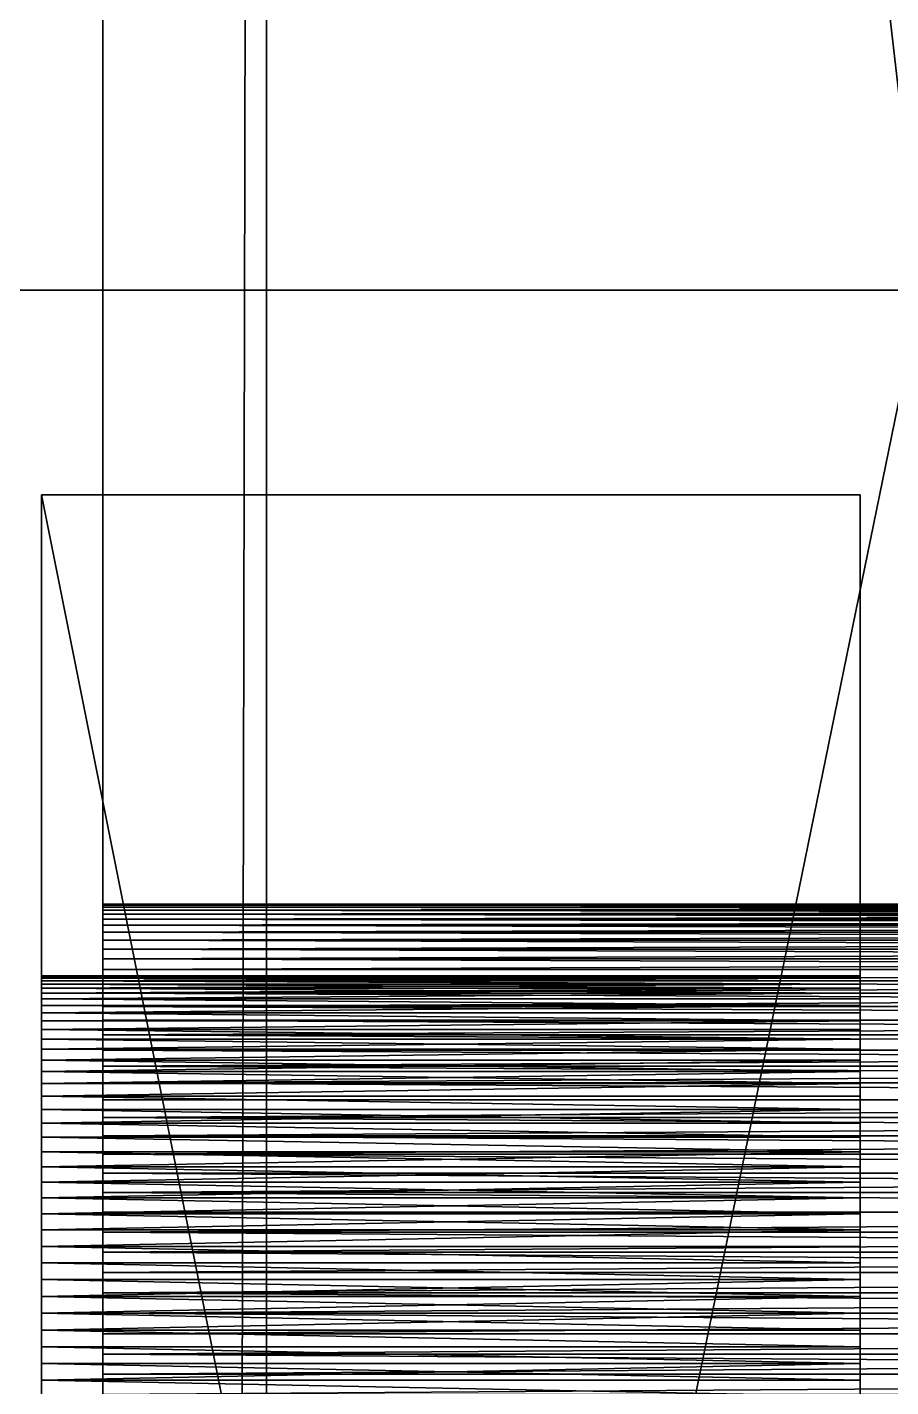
# Model space of a CAD drawing. Header units: millimetres. Extents: x 0 to 520, y -2 to 382.
# Drawn here: x 9.63 to 13.85, y 315.64 to 322.28 of the extents above; entities that cross this region are included whole.
import ezdxf

# ---------------------------------------------------------------- set-up
doc = ezdxf.new("R2010")
doc.units = ezdxf.units.MM

msp = doc.modelspace()

# ---------------------------------------------------------------- linework, layer by layer
at = {"layer": 'BRASS', "color": 52}
for points in [[(0, 380, 98), (10, 10, 98), (10, 370, 98)], [(0, 380, 98), (0, 0, 98), (10, 10, 98)], [(20.5, 20.5, 90), (0, 380, 90), (20.5, 359.5, 90)], [(0, 0, 90), (0, 380, 90), (20.5, 20.5, 90)], [(10, 10, 98), (10, 10, 102.2), (10, 370, 98)], [(10, 370, 98), (10, 10, 102.2), (10, 370, 102.2)], [(10, 370, 102.2), (10, 10, 102.2), (10.8, 369.2, 102.2)], [(10.8, 369.2, 102.2), (10, 10, 102.2), (10.8, 10.8, 102.2)], [(10.8, 10.8, 102.2), (10.8, 10.8, 103), (10.8, 369.2, 102.2)], [(10.8, 369.2, 102.2), (10.8, 10.8, 103), (10.8, 369.2, 103)], [(509.2, 369.2, 103), (10.8, 369.2, 103), (10.8, 10.8, 103)], [(509.2, 369.2, 103), (10.8, 10.8, 103), (509.2, 10.8, 103)], [(9.7, 320, 69), (9.7, 317.1223, 70.7905), (9.7, 317.1812, 70.8479)], [(9.7, 317.1812, 70.8479), (9.7, 317.2371, 70.9082), (9.7, 320, 69)], [(9.7, 320, 69), (9.7, 317.0606, 70.736), (9.7, 317.1223, 70.7905)], [(9.7, 317.2371, 70.9082), (9.7, 317.29, 70.9712), (9.7, 320, 69)], [(9.7, 320, 69), (9.7, 316.9963, 70.6847), (9.7, 317.0606, 70.736)], [(9.7, 317.29, 70.9712), (9.7, 317.3397, 71.0368), (9.7, 320, 69)], [(9.7, 320, 69), (9.7, 316.9295, 70.6367), (9.7, 316.9963, 70.6847)], [(9.7, 317.3397, 71.0368), (9.7, 317.386, 71.1048), (9.7, 320, 69)], [(9.7, 320, 69), (9.7, 316.8604, 70.5921), (9.7, 316.9295, 70.6367)], [(9.7, 317.386, 71.1048), (9.7, 317.4289, 71.175), (9.7, 320, 69)], [(9.7, 320, 69), (9.7, 316.7891, 70.5509), (9.7, 316.8604, 70.5921)], [(9.7, 317.4289, 71.175), (9.7, 317.4683, 71.2473), (9.7, 320, 69)], [(9.7, 320, 69), (9.7, 316.7159, 70.5134), (9.7, 316.7891, 70.5509)], [(9.7, 317.4683, 71.2473), (9.7, 317.504, 71.3214), (9.7, 320, 69)], [(9.7, 320, 69), (9.7, 316.6409, 70.4796), (9.7, 316.7159, 70.5134)], [(9.7, 317.504, 71.3214), (9.7, 317.5359, 71.3972), (9.7, 320, 69)], [(9.7, 320, 69), (9.7, 316.5643, 70.4495), (9.7, 316.6409, 70.4796)], [(9.7, 317.5359, 71.3972), (9.7, 317.5641, 71.4745), (9.7, 320, 69)], [(9.7, 320, 69), (9.7, 316.4863, 70.4233), (9.7, 316.5643, 70.4495)], [(9.7, 317.5641, 71.4745), (9.7, 317.5883, 71.5531), (9.7, 320, 69)], [(9.7, 320, 69), (9.7, 316.4071, 70.401), (9.7, 316.4863, 70.4233)], [(9.7, 317.5883, 71.5531), (9.7, 317.6086, 71.6328), (9.7, 320, 69)], [(9.7, 320, 69), (9.7, 316.3269, 70.3827), (9.7, 316.4071, 70.401)], [(9.7, 317.6086, 71.6328), (9.7, 317.6249, 71.7135), (9.7, 320, 69)], [(9.7, 320, 69), (9.7, 316.2459, 70.3684), (9.7, 316.3269, 70.3827)], [(9.7, 317.6249, 71.7135), (9.7, 317.6372, 71.7948), (9.7, 320, 69)], [(9.7, 320, 69), (9.7, 316.1643, 70.3582), (9.7, 316.2459, 70.3684)], [(9.7, 317.6372, 71.7948), (9.7, 317.6454, 71.8767), (9.7, 320, 69)], [(9.7, 320, 69), (9.7, 316.0822, 70.3521), (9.7, 316.1643, 70.3582)], [(9.7, 317.6454, 71.8767), (9.7, 317.6495, 71.9589), (9.7, 320, 69)], [(9.7, 320, 69), (9.7, 316, 70.35), (9.7, 316.0822, 70.3521)], [(9.7, 317.6495, 71.9589), (9.7, 317.6495, 72.0411), (9.7, 320, 69)], [(9.7, 320, 69), (9.7, 315.9178, 70.3521), (9.7, 316, 70.35)], [(9.7, 317.6495, 72.0411), (9.7, 317.6454, 72.1233), (9.7, 320, 69)], [(9.7, 320, 69), (9.7, 315.8357, 70.3582), (9.7, 315.9178, 70.3521)], [(9.7, 317.6454, 72.1233), (9.7, 317.6372, 72.2052), (9.7, 320, 69)], [(9.7, 320, 69), (9.7, 315.7541, 70.3684), (9.7, 315.8357, 70.3582)], [(9.7, 317.6372, 72.2052), (9.7, 317.6249, 72.2865), (9.7, 320, 69)], [(9.7, 320, 69), (9.7, 315.6731, 70.3827), (9.7, 315.7541, 70.3684)], [(9.7, 317.6249, 72.2865), (9.7, 317.6086, 72.3672), (9.7, 320, 69)], [(9.7, 317.6086, 72.3672), (9.7, 317.5883, 72.4469), (9.7, 320, 69)], [(9.7, 317.5883, 72.4469), (9.7, 317.5641, 72.5255), (9.7, 320, 69)], [(9.7, 317.5641, 72.5255), (9.7, 317.5359, 72.6028), (9.7, 320, 69)], [(9.7, 317.5359, 72.6028), (9.7, 317.504, 72.6786), (9.7, 320, 69)], [(9.7, 315.9178, 73.6479), (9.7, 320, 85), (9.7, 316, 73.65)], [(9.7, 315.8357, 73.6418), (9.7, 320, 85), (9.7, 315.9178, 73.6479)], [(9.7, 317.4683, 72.7527), (9.7, 320, 85), (9.7, 317.504, 72.6786)], [(9.7, 315.7541, 73.6316), (9.7, 320, 85), (9.7, 315.8357, 73.6418)], [(9.7, 317.4289, 72.825), (9.7, 320, 85), (9.7, 317.4683, 72.7527)], [(9.7, 315.6731, 73.6173), (9.7, 320, 85), (9.7, 315.7541, 73.6316)], [(9.7, 317.386, 72.8952), (9.7, 320, 85), (9.7, 317.4289, 72.825)], [(9.7, 315.5929, 73.599), (9.7, 320, 85), (9.7, 315.6731, 73.6173)], [(9.7, 317.3397, 72.9632), (9.7, 320, 85), (9.7, 317.386, 72.8952)], [(9.7, 315.5137, 73.5767), (9.7, 320, 85), (9.7, 315.5929, 73.599)], [(9.7, 317.29, 73.0288), (9.7, 320, 85), (9.7, 317.3397, 72.9632)], [(9.7, 315.4357, 73.5505), (9.7, 320, 85), (9.7, 315.5137, 73.5767)], [(9.7, 317.2371, 73.0918), (9.7, 320, 85), (9.7, 317.29, 73.0288)], [(9.7, 315.3591, 73.5204), (9.7, 320, 85), (9.7, 315.4357, 73.5505)], [(9.7, 317.1812, 73.1521), (9.7, 320, 85), (9.7, 317.2371, 73.0918)], [(9.7, 315.2841, 73.4866), (9.7, 320, 85), (9.7, 315.3591, 73.5204)], [(9.7, 317.1223, 73.2095), (9.7, 320, 85), (9.7, 317.1812, 73.1521)], [(9.7, 315.2109, 73.4491), (9.7, 320, 85), (9.7, 315.2841, 73.4866)], [(9.7, 317.0606, 73.264), (9.7, 320, 85), (9.7, 317.1223, 73.2095)], [(9.7, 315.1396, 73.4079), (9.7, 320, 85), (9.7, 315.2109, 73.4491)], [(9.7, 316.9963, 73.3153), (9.7, 320, 85), (9.7, 317.0606, 73.264)], [(9.7, 316.9295, 73.3633), (9.7, 320, 85), (9.7, 316.9963, 73.3153)], [(9.7, 316.8604, 73.4079), (9.7, 320, 85), (9.7, 316.9295, 73.3633)], [(9.7, 316.7891, 73.4491), (9.7, 320, 85), (9.7, 316.8604, 73.4079)], [(9.7, 316.7159, 73.4866), (9.7, 320, 85), (9.7, 316.7891, 73.4491)], [(9.7, 316.6409, 73.5204), (9.7, 320, 85), (9.7, 316.7159, 73.4866)], [(9.7, 316.5643, 73.5505), (9.7, 320, 85), (9.7, 316.6409, 73.5204)], [(9.7, 316.4863, 73.5767), (9.7, 320, 85), (9.7, 316.5643, 73.5505)], [(9.7, 316.4071, 73.599), (9.7, 320, 85), (9.7, 316.4863, 73.5767)], [(9.7, 316.3269, 73.6173), (9.7, 320, 85), (9.7, 316.4071, 73.599)], [(9.7, 316.2459, 73.6316), (9.7, 320, 85), (9.7, 316.3269, 73.6173)], [(9.7, 316.1643, 73.6418), (9.7, 320, 85), (9.7, 316.2459, 73.6316)], [(9.7, 316.0822, 73.6479), (9.7, 320, 85), (9.7, 316.1643, 73.6418)], [(9.7, 316, 73.65), (9.7, 320, 85), (9.7, 316.0822, 73.6479)], [(9.7, 317.504, 72.6786), (9.7, 320, 85), (9.7, 320, 69)], [(9.7, 320, 69), (9.7, 300, 69), (9.7, 315.6731, 70.3827)], [(9.7, 315.1396, 73.4079), (9.7, 300, 85), (9.7, 320, 85)], [(9.7, 320, 85), (9.7, 300, 85), (13.7, 300, 85)], [(13.7, 320, 85), (9.7, 320, 85), (13.7, 300, 85)], [(9.7, 300, 69), (9.7, 320, 69), (13.7, 300, 69)], [(9.7, 320, 69), (13.7, 320, 69), (13.7, 300, 69)], [(13.7, 320, 85), (13.7, 320, 69), (9.7, 320, 69)], [(13.7, 320, 85), (9.7, 320, 69), (9.7, 320, 85)], [(13.7, 317.1223, 70.7905), (13.7, 320, 69), (13.7, 317.1812, 70.8479)], [(13.7, 317.2371, 70.9082), (13.7, 317.1812, 70.8479), (13.7, 320, 69)], [(13.7, 317.0606, 70.736), (13.7, 320, 69), (13.7, 317.1223, 70.7905)], [(13.7, 317.29, 70.9712), (13.7, 317.2371, 70.9082), (13.7, 320, 69)], [(13.7, 316.9963, 70.6847), (13.7, 320, 69), (13.7, 317.0606, 70.736)], [(13.7, 317.3397, 71.0368), (13.7, 317.29, 70.9712), (13.7, 320, 69)], [(13.7, 316.9295, 70.6367), (13.7, 320, 69), (13.7, 316.9963, 70.6847)], [(13.7, 317.386, 71.1048), (13.7, 317.3397, 71.0368), (13.7, 320, 69)], [(13.7, 316.8604, 70.5921), (13.7, 320, 69), (13.7, 316.9295, 70.6367)], [(13.7, 317.4289, 71.175), (13.7, 317.386, 71.1048), (13.7, 320, 69)], [(13.7, 316.7891, 70.5509), (13.7, 320, 69), (13.7, 316.8604, 70.5921)], [(13.7, 317.4683, 71.2473), (13.7, 317.4289, 71.175), (13.7, 320, 69)], [(13.7, 316.7159, 70.5134), (13.7, 320, 69), (13.7, 316.7891, 70.5509)], [(13.7, 317.504, 71.3214), (13.7, 317.4683, 71.2473), (13.7, 320, 69)], [(13.7, 316.6409, 70.4796), (13.7, 320, 69), (13.7, 316.7159, 70.5134)], [(13.7, 317.5359, 71.3972), (13.7, 317.504, 71.3214), (13.7, 320, 69)], [(13.7, 316.5643, 70.4495), (13.7, 320, 69), (13.7, 316.6409, 70.4796)], [(13.7, 317.5641, 71.4745), (13.7, 317.5359, 71.3972), (13.7, 320, 69)], [(13.7, 316.4863, 70.4233), (13.7, 320, 69), (13.7, 316.5643, 70.4495)], [(13.7, 317.5883, 71.5531), (13.7, 317.5641, 71.4745), (13.7, 320, 69)], [(13.7, 316.4071, 70.401), (13.7, 320, 69), (13.7, 316.4863, 70.4233)], [(13.7, 317.6086, 71.6328), (13.7, 317.5883, 71.5531), (13.7, 320, 69)], [(13.7, 316.3269, 70.3827), (13.7, 320, 69), (13.7, 316.4071, 70.401)], [(13.7, 317.6249, 71.7135), (13.7, 317.6086, 71.6328), (13.7, 320, 69)], [(13.7, 316.2459, 70.3684), (13.7, 320, 69), (13.7, 316.3269, 70.3827)], [(13.7, 317.6372, 71.7948), (13.7, 317.6249, 71.7135), (13.7, 320, 69)], [(13.7, 316.1643, 70.3582), (13.7, 320, 69), (13.7, 316.2459, 70.3684)], [(13.7, 317.6454, 71.8767), (13.7, 317.6372, 71.7948), (13.7, 320, 69)], [(13.7, 316.0822, 70.3521), (13.7, 320, 69), (13.7, 316.1643, 70.3582)], [(13.7, 317.6495, 71.9589), (13.7, 317.6454, 71.8767), (13.7, 320, 69)], [(13.7, 316, 70.35), (13.7, 320, 69), (13.7, 316.0822, 70.3521)], [(13.7, 317.6495, 72.0411), (13.7, 317.6495, 71.9589), (13.7, 320, 69)], [(13.7, 315.9178, 70.3521), (13.7, 320, 69), (13.7, 316, 70.35)], [(13.7, 317.6454, 72.1233), (13.7, 317.6495, 72.0411), (13.7, 320, 69)], [(13.7, 315.8357, 70.3582), (13.7, 320, 69), (13.7, 315.9178, 70.3521)], [(13.7, 317.6372, 72.2052), (13.7, 317.6454, 72.1233), (13.7, 320, 69)], [(13.7, 315.7541, 70.3684), (13.7, 320, 69), (13.7, 315.8357, 70.3582)], [(13.7, 317.6249, 72.2865), (13.7, 317.6372, 72.2052), (13.7, 320, 69)], [(13.7, 315.6731, 70.3827), (13.7, 320, 69), (13.7, 315.7541, 70.3684)], [(13.7, 317.6086, 72.3672), (13.7, 317.6249, 72.2865), (13.7, 320, 69)], [(13.7, 317.5883, 72.4469), (13.7, 317.6086, 72.3672), (13.7, 320, 69)], [(13.7, 317.5641, 72.5255), (13.7, 317.5883, 72.4469), (13.7, 320, 69)], [(13.7, 317.5359, 72.6028), (13.7, 317.5641, 72.5255), (13.7, 320, 69)], [(13.7, 317.504, 72.6786), (13.7, 317.5359, 72.6028), (13.7, 320, 69)], [(13.7, 320, 85), (13.7, 315.9178, 73.6479), (13.7, 316, 73.65)], [(13.7, 320, 85), (13.7, 315.8357, 73.6418), (13.7, 315.9178, 73.6479)], [(13.7, 320, 85), (13.7, 317.4683, 72.7527), (13.7, 317.504, 72.6786)], [(13.7, 320, 85), (13.7, 315.7541, 73.6316), (13.7, 315.8357, 73.6418)], [(13.7, 320, 85), (13.7, 317.4289, 72.825), (13.7, 317.4683, 72.7527)], [(13.7, 320, 85), (13.7, 315.6731, 73.6173), (13.7, 315.7541, 73.6316)], [(13.7, 320, 85), (13.7, 317.386, 72.8952), (13.7, 317.4289, 72.825)], [(13.7, 320, 85), (13.7, 315.5929, 73.599), (13.7, 315.6731, 73.6173)], [(13.7, 320, 85), (13.7, 317.3397, 72.9632), (13.7, 317.386, 72.8952)], [(13.7, 320, 85), (13.7, 315.5137, 73.5767), (13.7, 315.5929, 73.599)], [(13.7, 320, 85), (13.7, 317.29, 73.0288), (13.7, 317.3397, 72.9632)], [(13.7, 320, 85), (13.7, 315.4357, 73.5505), (13.7, 315.5137, 73.5767)], [(13.7, 320, 85), (13.7, 317.2371, 73.0918), (13.7, 317.29, 73.0288)], [(13.7, 320, 85), (13.7, 315.3591, 73.5204), (13.7, 315.4357, 73.5505)], [(13.7, 320, 85), (13.7, 317.1812, 73.1521), (13.7, 317.2371, 73.0918)], [(13.7, 320, 85), (13.7, 315.2841, 73.4866), (13.7, 315.3591, 73.5204)], [(13.7, 320, 85), (13.7, 317.1223, 73.2095), (13.7, 317.1812, 73.1521)], [(13.7, 320, 85), (13.7, 315.2109, 73.4491), (13.7, 315.2841, 73.4866)], [(13.7, 320, 85), (13.7, 317.0606, 73.264), (13.7, 317.1223, 73.2095)], [(13.7, 320, 85), (13.7, 315.1396, 73.4079), (13.7, 315.2109, 73.4491)], [(13.7, 320, 85), (13.7, 316.9963, 73.3153), (13.7, 317.0606, 73.264)], [(13.7, 320, 85), (13.7, 316.9295, 73.3633), (13.7, 316.9963, 73.3153)], [(13.7, 320, 85), (13.7, 316.8604, 73.4079), (13.7, 316.9295, 73.3633)], [(13.7, 320, 85), (13.7, 316.7891, 73.4491), (13.7, 316.8604, 73.4079)], [(13.7, 320, 85), (13.7, 316.7159, 73.4866), (13.7, 316.7891, 73.4491)], [(13.7, 320, 85), (13.7, 316.6409, 73.5204), (13.7, 316.7159, 73.4866)], [(13.7, 320, 85), (13.7, 316.5643, 73.5505), (13.7, 316.6409, 73.5204)], [(13.7, 320, 85), (13.7, 316.4863, 73.5767), (13.7, 316.5643, 73.5505)], [(13.7, 320, 85), (13.7, 316.4071, 73.599), (13.7, 316.4863, 73.5767)], [(13.7, 320, 85), (13.7, 316.3269, 73.6173), (13.7, 316.4071, 73.599)], [(13.7, 320, 85), (13.7, 316.2459, 73.6316), (13.7, 316.3269, 73.6173)], [(13.7, 320, 85), (13.7, 316.1643, 73.6418), (13.7, 316.2459, 73.6316)], [(13.7, 320, 85), (13.7, 316.0822, 73.6479), (13.7, 316.1643, 73.6418)], [(13.7, 320, 85), (13.7, 316, 73.65), (13.7, 316.0822, 73.6479)], [(13.7, 320, 85), (13.7, 317.504, 72.6786), (13.7, 320, 69)], [(13.7, 300, 69), (13.7, 320, 69), (13.7, 315.6731, 70.3827)], [(13.7, 300, 85), (13.7, 315.1396, 73.4079), (13.7, 320, 85)], [(9.7, 317.6454, 71.8767), (13.7, 317.6495, 71.9589), (9.7, 317.6495, 71.9589)], [(9.7, 317.6495, 71.9589), (13.7, 317.6495, 71.9589), (9.7, 317.6495, 72.0411)], [(13.7, 317.6454, 71.8767), (13.7, 317.6495, 71.9589), (9.7, 317.6454, 71.8767)], [(13.7, 317.6495, 71.9589), (13.7, 317.6495, 72.0411), (9.7, 317.6495, 72.0411)], [(9.7, 317.6495, 72.0411), (13.7, 317.6454, 72.1233), (9.7, 317.6454, 72.1233)], [(13.7, 317.6495, 72.0411), (13.7, 317.6454, 72.1233), (9.7, 317.6495, 72.0411)], [(9.7, 317.6372, 71.7948), (13.7, 317.6454, 71.8767), (9.7, 317.6454, 71.8767)], [(13.7, 317.6372, 71.7948), (13.7, 317.6454, 71.8767), (9.7, 317.6372, 71.7948)], [(9.7, 317.6454, 72.1233), (13.7, 317.6454, 72.1233), (9.7, 317.6372, 72.2052)], [(13.7, 317.6454, 72.1233), (13.7, 317.6372, 72.2052), (9.7, 317.6372, 72.2052)], [(9.7, 317.6249, 71.7135), (13.7, 317.6372, 71.7948), (9.7, 317.6372, 71.7948)], [(13.7, 317.6249, 71.7135), (13.7, 317.6372, 71.7948), (9.7, 317.6249, 71.7135)], [(9.7, 317.6372, 72.2052), (13.7, 317.6249, 72.2865), (9.7, 317.6249, 72.2865)], [(13.7, 317.6372, 72.2052), (13.7, 317.6249, 72.2865), (9.7, 317.6372, 72.2052)], [(9.7, 317.6086, 71.6328), (13.7, 317.6086, 71.6328), (9.7, 317.6249, 71.7135)], [(13.7, 317.6086, 71.6328), (13.7, 317.6249, 71.7135), (9.7, 317.6249, 71.7135)], [(9.7, 317.6249, 72.2865), (13.7, 317.6086, 72.3672), (9.7, 317.6086, 72.3672)], [(13.7, 317.6249, 72.2865), (13.7, 317.6086, 72.3672), (9.7, 317.6249, 72.2865)], [(13.7, 317.5883, 71.5531), (13.7, 317.6086, 71.6328), (9.7, 317.5883, 71.5531)], [(9.7, 317.5883, 71.5531), (13.7, 317.6086, 71.6328), (9.7, 317.6086, 71.6328)], [(9.7, 317.6086, 72.3672), (13.7, 317.5883, 72.4469), (9.7, 317.5883, 72.4469)], [(13.7, 317.6086, 72.3672), (13.7, 317.5883, 72.4469), (9.7, 317.6086, 72.3672)], [(13.7, 317.5641, 71.4745), (13.7, 317.5883, 71.5531), (9.7, 317.5641, 71.4745)], [(9.7, 317.5641, 71.4745), (13.7, 317.5883, 71.5531), (9.7, 317.5883, 71.5531)], [(9.7, 317.5883, 72.4469), (13.7, 317.5641, 72.5255), (9.7, 317.5641, 72.5255)], [(13.7, 317.5883, 72.4469), (13.7, 317.5641, 72.5255), (9.7, 317.5883, 72.4469)], [(13.7, 317.5359, 71.3972), (13.7, 317.5641, 71.4745), (9.7, 317.5359, 71.3972)], [(9.7, 317.5359, 71.3972), (13.7, 317.5641, 71.4745), (9.7, 317.5641, 71.4745)], [(9.7, 317.5641, 72.5255), (13.7, 317.5641, 72.5255), (9.7, 317.5359, 72.6028)], [(13.7, 317.5641, 72.5255), (13.7, 317.5359, 72.6028), (9.7, 317.5359, 72.6028)], [(9.7, 317.504, 71.3214), (13.7, 317.504, 71.3214), (9.7, 317.5359, 71.3972)], [(13.7, 317.504, 71.3214), (13.7, 317.5359, 71.3972), (9.7, 317.5359, 71.3972)], [(9.7, 317.5359, 72.6028), (13.7, 317.504, 72.6786), (9.7, 317.504, 72.6786)], [(13.7, 317.5359, 72.6028), (13.7, 317.504, 72.6786), (9.7, 317.5359, 72.6028)], [(9.7, 317.4683, 71.2473), (13.7, 317.504, 71.3214), (9.7, 317.504, 71.3214)], [(13.7, 317.4683, 71.2473), (13.7, 317.504, 71.3214), (9.7, 317.4683, 71.2473)], [(9.7, 317.504, 72.6786), (13.7, 317.504, 72.6786), (9.7, 317.4683, 72.7527)], [(13.7, 317.504, 72.6786), (13.7, 317.4683, 72.7527), (9.7, 317.4683, 72.7527)], [(9.7, 317.4289, 71.175), (13.7, 317.4289, 71.175), (9.7, 317.4683, 71.2473)], [(13.7, 317.4289, 71.175), (13.7, 317.4683, 71.2473), (9.7, 317.4683, 71.2473)], [(9.7, 317.4683, 72.7527), (13.7, 317.4289, 72.825), (9.7, 317.4289, 72.825)], [(13.7, 317.4683, 72.7527), (13.7, 317.4289, 72.825), (9.7, 317.4683, 72.7527)], [(9.7, 317.386, 71.1048), (13.7, 317.4289, 71.175), (9.7, 317.4289, 71.175)], [(13.7, 317.386, 71.1048), (13.7, 317.4289, 71.175), (9.7, 317.386, 71.1048)], [(9.7, 317.4289, 72.825), (13.7, 317.4289, 72.825), (9.7, 317.386, 72.8952)], [(13.7, 317.4289, 72.825), (13.7, 317.386, 72.8952), (9.7, 317.386, 72.8952)], [(9.7, 317.3397, 71.0368), (13.7, 317.3397, 71.0368), (9.7, 317.386, 71.1048)], [(13.7, 317.3397, 71.0368), (13.7, 317.386, 71.1048), (9.7, 317.386, 71.1048)], [(9.7, 317.386, 72.8952), (13.7, 317.3397, 72.9632), (9.7, 317.3397, 72.9632)], [(13.7, 317.386, 72.8952), (13.7, 317.3397, 72.9632), (9.7, 317.386, 72.8952)], [(9.7, 317.29, 70.9712), (13.7, 317.3397, 71.0368), (9.7, 317.3397, 71.0368)], [(13.7, 317.29, 70.9712), (13.7, 317.3397, 71.0368), (9.7, 317.29, 70.9712)], [(9.7, 317.3397, 72.9632), (13.7, 317.29, 73.0288), (9.7, 317.29, 73.0288)], [(13.7, 317.3397, 72.9632), (13.7, 317.29, 73.0288), (9.7, 317.3397, 72.9632)], [(9.7, 317.2371, 70.9082), (13.7, 317.29, 70.9712), (9.7, 317.29, 70.9712)], [(13.7, 317.2371, 70.9082), (13.7, 317.29, 70.9712), (9.7, 317.2371, 70.9082)], [(9.7, 317.29, 73.0288), (13.7, 317.29, 73.0288), (9.7, 317.2371, 73.0918)], [(13.7, 317.29, 73.0288), (13.7, 317.2371, 73.0918), (9.7, 317.2371, 73.0918)], [(9.7, 317.1812, 70.8479), (13.7, 317.2371, 70.9082), (9.7, 317.2371, 70.9082)], [(13.7, 317.1812, 70.8479), (13.7, 317.2371, 70.9082), (9.7, 317.1812, 70.8479)], [(9.7, 317.2371, 73.0918), (13.7, 317.1812, 73.1521), (9.7, 317.1812, 73.1521)], [(13.7, 317.2371, 73.0918), (13.7, 317.1812, 73.1521), (9.7, 317.2371, 73.0918)], [(9.7, 317.1223, 70.7905), (13.7, 317.1812, 70.8479), (9.7, 317.1812, 70.8479)], [(13.7, 317.1223, 70.7905), (13.7, 317.1812, 70.8479), (9.7, 317.1223, 70.7905)], [(9.7, 317.1812, 73.1521), (13.7, 317.1223, 73.2095), (9.7, 317.1223, 73.2095)], [(13.7, 317.1812, 73.1521), (13.7, 317.1223, 73.2095), (9.7, 317.1812, 73.1521)], [(9.7, 317.0606, 70.736), (13.7, 317.1223, 70.7905), (9.7, 317.1223, 70.7905)], [(13.7, 317.0606, 70.736), (13.7, 317.1223, 70.7905), (9.7, 317.0606, 70.736)], [(9.7, 317.1223, 73.2095), (13.7, 317.1223, 73.2095), (9.7, 317.0606, 73.264)], [(13.7, 317.1223, 73.2095), (13.7, 317.0606, 73.264), (9.7, 317.0606, 73.264)], [(9.7, 316.9963, 70.6847), (13.7, 316.9963, 70.6847), (9.7, 317.0606, 70.736)], [(13.7, 316.9963, 70.6847), (13.7, 317.0606, 70.736), (9.7, 317.0606, 70.736)], [(13.7, 317.0606, 73.264), (13.7, 316.9963, 73.3153), (9.7, 317.0606, 73.264)], [(9.7, 317.0606, 73.264), (13.7, 316.9963, 73.3153), (9.7, 316.9963, 73.3153)], [(9.7, 316.9295, 70.6367), (13.7, 316.9963, 70.6847), (9.7, 316.9963, 70.6847)], [(13.7, 316.9295, 70.6367), (13.7, 316.9963, 70.6847), (9.7, 316.9295, 70.6367)], [(13.7, 316.9963, 73.3153), (13.7, 316.9295, 73.3633), (9.7, 316.9963, 73.3153)], [(9.7, 316.9963, 73.3153), (13.7, 316.9295, 73.3633), (9.7, 316.9295, 73.3633)], [(9.7, 316.8604, 70.5921), (13.7, 316.8604, 70.5921), (9.7, 316.9295, 70.6367)], [(13.7, 316.8604, 70.5921), (13.7, 316.9295, 70.6367), (9.7, 316.9295, 70.6367)], [(13.7, 316.9295, 73.3633), (13.7, 316.8604, 73.4079), (9.7, 316.9295, 73.3633)], [(9.7, 316.9295, 73.3633), (13.7, 316.8604, 73.4079), (9.7, 316.8604, 73.4079)], [(9.7, 316.7891, 70.5509), (13.7, 316.7891, 70.5509), (9.7, 316.8604, 70.5921)], [(13.7, 316.7891, 70.5509), (13.7, 316.8604, 70.5921), (9.7, 316.8604, 70.5921)], [(13.7, 316.8604, 73.4079), (13.7, 316.7891, 73.4491), (9.7, 316.8604, 73.4079)], [(9.7, 316.8604, 73.4079), (13.7, 316.7891, 73.4491), (9.7, 316.7891, 73.4491)], [(13.7, 316.7159, 70.5134), (13.7, 316.7891, 70.5509), (9.7, 316.7159, 70.5134)], [(9.7, 316.7159, 70.5134), (13.7, 316.7891, 70.5509), (9.7, 316.7891, 70.5509)], [(13.7, 316.7891, 73.4491), (13.7, 316.7159, 73.4866), (9.7, 316.7891, 73.4491)], [(9.7, 316.7891, 73.4491), (13.7, 316.7159, 73.4866), (9.7, 316.7159, 73.4866)], [(9.7, 316.6409, 70.4796), (13.7, 316.6409, 70.4796), (9.7, 316.7159, 70.5134)], [(13.7, 316.6409, 70.4796), (13.7, 316.7159, 70.5134), (9.7, 316.7159, 70.5134)], [(9.7, 316.7159, 73.4866), (13.7, 316.7159, 73.4866), (9.7, 316.6409, 73.5204)], [(13.7, 316.7159, 73.4866), (13.7, 316.6409, 73.5204), (9.7, 316.6409, 73.5204)], [(13.7, 316.5643, 70.4495), (13.7, 316.6409, 70.4796), (9.7, 316.5643, 70.4495)], [(9.7, 316.5643, 70.4495), (13.7, 316.6409, 70.4796), (9.7, 316.6409, 70.4796)], [(13.7, 316.6409, 73.5204), (13.7, 316.5643, 73.5505), (9.7, 316.6409, 73.5204)], [(9.7, 316.6409, 73.5204), (13.7, 316.5643, 73.5505), (9.7, 316.5643, 73.5505)], [(13.7, 316.4863, 70.4233), (13.7, 316.5643, 70.4495), (9.7, 316.4863, 70.4233)], [(9.7, 316.4863, 70.4233), (13.7, 316.5643, 70.4495), (9.7, 316.5643, 70.4495)], [(13.7, 316.5643, 73.5505), (13.7, 316.4863, 73.5767), (9.7, 316.5643, 73.5505)], [(9.7, 316.5643, 73.5505), (13.7, 316.4863, 73.5767), (9.7, 316.4863, 73.5767)], [(13.7, 316.4071, 70.401), (13.7, 316.4863, 70.4233), (9.7, 316.4071, 70.401)], [(9.7, 316.4071, 70.401), (13.7, 316.4863, 70.4233), (9.7, 316.4863, 70.4233)], [(13.7, 316.4863, 73.5767), (13.7, 316.4071, 73.599), (9.7, 316.4863, 73.5767)], [(9.7, 316.4863, 73.5767), (13.7, 316.4071, 73.599), (9.7, 316.4071, 73.599)], [(13.7, 316.3269, 70.3827), (13.7, 316.4071, 70.401), (9.7, 316.3269, 70.3827)], [(9.7, 316.3269, 70.3827), (13.7, 316.4071, 70.401), (9.7, 316.4071, 70.401)], [(9.7, 316.4071, 73.599), (13.7, 316.4071, 73.599), (9.7, 316.3269, 73.6173)], [(13.7, 316.4071, 73.599), (13.7, 316.3269, 73.6173), (9.7, 316.3269, 73.6173)], [(9.7, 316.2459, 70.3684), (13.7, 316.2459, 70.3684), (9.7, 316.3269, 70.3827)], [(13.7, 316.2459, 70.3684), (13.7, 316.3269, 70.3827), (9.7, 316.3269, 70.3827)], [(13.7, 316.3269, 73.6173), (13.7, 316.2459, 73.6316), (9.7, 316.3269, 73.6173)], [(9.7, 316.3269, 73.6173), (13.7, 316.2459, 73.6316), (9.7, 316.2459, 73.6316)], [(9.7, 316.1643, 70.3582), (13.7, 316.1643, 70.3582), (9.7, 316.2459, 70.3684)], [(13.7, 316.1643, 70.3582), (13.7, 316.2459, 70.3684), (9.7, 316.2459, 70.3684)], [(13.7, 316.2459, 73.6316), (13.7, 316.1643, 73.6418), (9.7, 316.2459, 73.6316)], [(9.7, 316.2459, 73.6316), (13.7, 316.1643, 73.6418), (9.7, 316.1643, 73.6418)], [(13.7, 316.0822, 70.3521), (13.7, 316.1643, 70.3582), (9.7, 316.0822, 70.3521)], [(9.7, 316.0822, 70.3521), (13.7, 316.1643, 70.3582), (9.7, 316.1643, 70.3582)], [(9.7, 316.1643, 73.6418), (13.7, 316.0822, 73.6479), (9.7, 316.0822, 73.6479)], [(13.7, 316.1643, 73.6418), (13.7, 316.0822, 73.6479), (9.7, 316.1643, 73.6418)], [(13.7, 316, 70.35), (13.7, 316.0822, 70.3521), (9.7, 316, 70.35)], [(9.7, 316, 70.35), (13.7, 316.0822, 70.3521), (9.7, 316.0822, 70.3521)], [(9.7, 316.0822, 73.6479), (13.7, 316, 73.65), (9.7, 316, 73.65)], [(13.7, 316.0822, 73.6479), (13.7, 316, 73.65), (9.7, 316.0822, 73.6479)], [(13.7, 316, 73.65), (13.7, 315.9178, 73.6479), (9.7, 316, 73.65)], [(9.7, 316, 73.65), (13.7, 315.9178, 73.6479), (9.7, 315.9178, 73.6479)], [(13.7, 315.9178, 70.3521), (13.7, 316, 70.35), (9.7, 315.9178, 70.3521)], [(9.7, 315.9178, 70.3521), (13.7, 316, 70.35), (9.7, 316, 70.35)], [(9.7, 315.9178, 73.6479), (13.7, 315.8357, 73.6418), (9.7, 315.8357, 73.6418)], [(13.7, 315.9178, 73.6479), (13.7, 315.8357, 73.6418), (9.7, 315.9178, 73.6479)], [(9.7, 315.8357, 70.3582), (13.7, 315.8357, 70.3582), (9.7, 315.9178, 70.3521)], [(13.7, 315.8357, 70.3582), (13.7, 315.9178, 70.3521), (9.7, 315.9178, 70.3521)], [(9.7, 315.8357, 73.6418), (13.7, 315.7541, 73.6316), (9.7, 315.7541, 73.6316)], [(13.7, 315.8357, 73.6418), (13.7, 315.7541, 73.6316), (9.7, 315.8357, 73.6418)], [(9.7, 315.7541, 70.3684), (13.7, 315.7541, 70.3684), (9.7, 315.8357, 70.3582)], [(13.7, 315.7541, 70.3684), (13.7, 315.8357, 70.3582), (9.7, 315.8357, 70.3582)], [(9.7, 315.7541, 73.6316), (13.7, 315.6731, 73.6173), (9.7, 315.6731, 73.6173)], [(13.7, 315.7541, 73.6316), (13.7, 315.6731, 73.6173), (9.7, 315.7541, 73.6316)], [(9.7, 315.6731, 70.3827), (13.7, 315.7541, 70.3684), (9.7, 315.7541, 70.3684)], [(13.7, 315.6731, 70.3827), (13.7, 315.7541, 70.3684), (9.7, 315.6731, 70.3827)], [(9.7, 315.6731, 70.3827), (9.7, 304.3269, 70.3827), (9.7, 315.5929, 70.401)], [(9.7, 315.6731, 70.3827), (9.7, 300, 69), (9.7, 304.3269, 70.3827)], [(9.7, 315.6731, 73.6173), (13.7, 315.5929, 73.599), (9.7, 315.5929, 73.599)], [(13.7, 315.6731, 73.6173), (13.7, 315.5929, 73.599), (9.7, 315.6731, 73.6173)], [(9.7, 315.5929, 70.401), (13.7, 315.5929, 70.401), (9.7, 315.6731, 70.3827)], [(13.7, 315.5929, 70.401), (13.7, 315.6731, 70.3827), (9.7, 315.6731, 70.3827)], [(13.7, 304.3269, 70.3827), (13.7, 315.6731, 70.3827), (13.7, 315.5929, 70.401)], [(13.7, 300, 69), (13.7, 315.6731, 70.3827), (13.7, 304.3269, 70.3827)]]:
    msp.add_3dface(points, dxfattribs=at)
at = {"layer": 'STEEL', "color": 8}
for points in [[(24, 317.9994, 71.9501), (10, 317.9944, 71.8505), (10, 317.9994, 71.9501)], [(24, 317.9994, 71.9501), (24, 317.9944, 71.8505), (10, 317.9944, 71.8505)], [(24, 317.9994, 72.0499), (10, 317.9994, 71.9501), (10, 317.9994, 72.0499)], [(24, 317.9994, 72.0499), (24, 317.9994, 71.9501), (10, 317.9994, 71.9501)], [(24, 317.9944, 72.1495), (10, 317.9994, 72.0499), (10, 317.9944, 72.1495)], [(24, 317.9944, 72.1495), (24, 317.9994, 72.0499), (10, 317.9994, 72.0499)], [(10, 317.9845, 71.7513), (10, 317.9994, 71.9501), (10, 317.9944, 71.8505)], [(10, 317.9994, 72.0499), (10, 317.7797, 72.9124), (10, 317.9944, 72.1495)], [(10, 317.9994, 72.0499), (10, 317.4996, 73.3234), (10, 317.7797, 72.9124)], [(10, 317.9845, 71.7513), (10, 317.4996, 73.3234), (10, 317.9994, 71.9501)], [(10, 317.9994, 71.9501), (10, 317.4996, 73.3234), (10, 317.9994, 72.0499)], [(24, 317.9845, 71.7513), (10, 317.9845, 71.7513), (10, 317.9944, 71.8505)], [(24, 317.9944, 71.8505), (24, 317.9845, 71.7513), (10, 317.9944, 71.8505)], [(24, 317.9845, 72.2487), (10, 317.9944, 72.1495), (10, 317.9845, 72.2487)], [(24, 317.9845, 72.2487), (24, 317.9944, 72.1495), (10, 317.9944, 72.1495)], [(10, 317.9944, 72.1495), (10, 317.7797, 72.9124), (10, 317.9845, 72.2487)], [(24, 317.9845, 71.7513), (10, 317.9696, 71.6527), (10, 317.9845, 71.7513)], [(24, 317.9845, 71.7513), (24, 317.9696, 71.6527), (10, 317.9696, 71.6527)], [(24, 317.9696, 72.3473), (10, 317.9845, 72.2487), (10, 317.9696, 72.3473)], [(24, 317.9696, 72.3473), (24, 317.9845, 72.2487), (10, 317.9845, 72.2487)], [(10, 317.9845, 72.2487), (10, 317.7797, 72.9124), (10, 317.9696, 72.3473)], [(10, 317.9696, 71.6527), (10, 317.4996, 73.3234), (10, 317.9845, 71.7513)], [(24, 317.9696, 71.6527), (24, 317.9499, 71.555), (10, 317.9499, 71.555)], [(24, 317.9696, 71.6527), (10, 317.9499, 71.555), (10, 317.9696, 71.6527)], [(24, 317.9499, 72.445), (10, 317.9696, 72.3473), (10, 317.9499, 72.445)], [(24, 317.9499, 72.445), (24, 317.9696, 72.3473), (10, 317.9696, 72.3473)], [(10, 317.8959, 71.363), (10, 317.9696, 71.6527), (10, 317.9252, 71.4583)], [(10, 317.9252, 71.4583), (10, 317.9696, 71.6527), (10, 317.9499, 71.555)], [(10, 317.9696, 72.3473), (10, 317.7797, 72.9124), (10, 317.9499, 72.445)], [(10, 317.8959, 71.363), (10, 317.4996, 73.3234), (10, 317.9696, 71.6527)], [(24, 317.9499, 71.555), (24, 317.9252, 71.4583), (10, 317.9252, 71.4583)], [(24, 317.9499, 71.555), (10, 317.9252, 71.4583), (10, 317.9499, 71.555)], [(24, 317.9252, 72.5417), (10, 317.9499, 72.445), (10, 317.9252, 72.5417)], [(24, 317.9252, 72.5417), (24, 317.9499, 72.445), (10, 317.9499, 72.445)], [(10, 317.9499, 72.445), (10, 317.8617, 72.7307), (10, 317.9252, 72.5417)], [(10, 317.9499, 72.445), (10, 317.823, 72.8226), (10, 317.8617, 72.7307)], [(10, 317.9499, 72.445), (10, 317.7797, 72.9124), (10, 317.823, 72.8226)], [(24, 317.9252, 71.4583), (24, 317.8959, 71.363), (10, 317.8959, 71.363)], [(24, 317.9252, 71.4583), (10, 317.8959, 71.363), (10, 317.9252, 71.4583)], [(24, 317.8959, 72.637), (10, 317.9252, 72.5417), (10, 317.8959, 72.637)], [(24, 317.8959, 72.637), (24, 317.9252, 72.5417), (10, 317.9252, 72.5417)], [(10, 317.9252, 72.5417), (10, 317.8617, 72.7307), (10, 317.8959, 72.637)], [(24, 317.8959, 71.363), (24, 317.8617, 71.2693), (10, 317.8617, 71.2693)], [(24, 317.8959, 71.363), (10, 317.8617, 71.2693), (10, 317.8959, 71.363)], [(24, 317.8617, 72.7307), (10, 317.8959, 72.637), (10, 317.8617, 72.7307)], [(24, 317.8617, 72.7307), (24, 317.8959, 72.637), (10, 317.8959, 72.637)], [(10, 317.8617, 71.2693), (10, 317.4996, 73.3234), (10, 317.8959, 71.363)], [(24, 317.823, 71.1774), (10, 317.823, 71.1774), (10, 317.8617, 71.2693)], [(24, 317.8617, 71.2693), (24, 317.823, 71.1774), (10, 317.8617, 71.2693)], [(24, 317.8617, 72.7307), (10, 317.8617, 72.7307), (10, 317.823, 72.8226)], [(24, 317.823, 72.8226), (24, 317.8617, 72.7307), (10, 317.823, 72.8226)], [(10, 317.823, 71.1774), (10, 317.4996, 73.3234), (10, 317.8617, 71.2693)], [(24, 317.823, 71.1774), (10, 317.7797, 71.0876), (10, 317.823, 71.1774)], [(24, 317.823, 71.1774), (24, 317.7797, 71.0876), (10, 317.7797, 71.0876)], [(24, 317.7797, 72.9124), (10, 317.823, 72.8226), (10, 317.7797, 72.9124)], [(24, 317.7797, 72.9124), (24, 317.823, 72.8226), (10, 317.823, 72.8226)], [(10, 317.7797, 71.0876), (10, 317.4996, 73.3234), (10, 317.823, 71.1774)], [(24, 317.7797, 71.0876), (10, 317.7321, 71), (10, 317.7797, 71.0876)], [(24, 317.7797, 71.0876), (24, 317.7321, 71), (10, 317.7321, 71)], [(24, 317.7321, 73), (10, 317.7797, 72.9124), (10, 317.7321, 73)], [(24, 317.7321, 73), (24, 317.7797, 72.9124), (10, 317.7797, 72.9124)], [(10, 317.7797, 72.9124), (10, 317.6801, 73.0851), (10, 317.7321, 73)], [(10, 317.7797, 72.9124), (10, 317.5637, 73.247), (10, 317.6801, 73.0851)], [(10, 317.7797, 72.9124), (10, 317.4996, 73.3234), (10, 317.5637, 73.247)], [(10, 317.7321, 71), (10, 317.4996, 73.3234), (10, 317.7797, 71.0876)], [(24, 317.7321, 71), (10, 317.6801, 70.9149), (10, 317.7321, 71)], [(24, 317.7321, 71), (24, 317.6801, 70.9149), (10, 317.6801, 70.9149)], [(24, 317.6801, 73.0851), (10, 317.7321, 73), (10, 317.6801, 73.0851)], [(24, 317.6801, 73.0851), (24, 317.7321, 73), (10, 317.7321, 73)], [(10, 317.7321, 71), (10, 317.0429, 73.7066), (10, 317.4996, 73.3234)], [(10, 317.6801, 70.9149), (10, 317.0429, 73.7066), (10, 317.7321, 71)], [(24, 317.6801, 70.9149), (10, 317.6239, 70.8325), (10, 317.6801, 70.9149)], [(24, 317.6801, 70.9149), (24, 317.6239, 70.8325), (10, 317.6239, 70.8325)], [(24, 317.6801, 73.0851), (10, 317.6801, 73.0851), (10, 317.6239, 73.1675)], [(24, 317.6239, 73.1675), (24, 317.6801, 73.0851), (10, 317.6239, 73.1675)], [(10, 317.6801, 73.0851), (10, 317.5637, 73.247), (10, 317.6239, 73.1675)], [(10, 317.6239, 70.8325), (10, 317.0429, 73.7066), (10, 317.6801, 70.9149)], [(24, 317.6239, 70.8325), (10, 317.5637, 70.753), (10, 317.6239, 70.8325)], [(24, 317.6239, 70.8325), (24, 317.5637, 70.753), (10, 317.5637, 70.753)], [(24, 317.5637, 73.247), (10, 317.6239, 73.1675), (10, 317.5637, 73.247)], [(24, 317.5637, 73.247), (24, 317.6239, 73.1675), (10, 317.6239, 73.1675)], [(10, 317.5637, 70.753), (10, 317.0429, 73.7066), (10, 317.6239, 70.8325)], [(24, 317.5637, 70.753), (10, 317.4996, 70.6766), (10, 317.5637, 70.753)], [(24, 317.5637, 70.753), (24, 317.4996, 70.6766), (10, 317.4996, 70.6766)], [(24, 317.4996, 73.3234), (10, 317.5637, 73.247), (10, 317.4996, 73.3234)], [(24, 317.4996, 73.3234), (24, 317.5637, 73.247), (10, 317.5637, 73.247)], [(10, 317.4317, 70.6035), (10, 317.5637, 70.753), (10, 317.4996, 70.6766)], [(10, 317.4317, 70.6035), (10, 317.0429, 73.7066), (10, 317.5637, 70.753)], [(24, 317.4317, 70.6035), (10, 317.4317, 70.6035), (10, 317.4996, 70.6766)], [(24, 317.4996, 70.6766), (24, 317.4317, 70.6035), (10, 317.4996, 70.6766)], [(24, 317.4317, 73.3965), (10, 317.4996, 73.3234), (10, 317.4317, 73.3965)], [(24, 317.4317, 73.3965), (24, 317.4996, 73.3234), (10, 317.4996, 73.3234)], [(10, 317.4996, 73.3234), (10, 317.2076, 73.5943), (10, 317.4317, 73.3965)], [(10, 317.4996, 73.3234), (10, 317.0429, 73.7066), (10, 317.2076, 73.5943)], [(24, 317.3603, 70.5339), (10, 317.3603, 70.5339), (10, 317.4317, 70.6035)], [(24, 317.4317, 70.6035), (24, 317.3603, 70.5339), (10, 317.4317, 70.6035)], [(24, 317.4317, 73.3965), (10, 317.4317, 73.3965), (10, 317.3603, 73.4661)], [(24, 317.3603, 73.4661), (24, 317.4317, 73.3965), (10, 317.3603, 73.4661)], [(10, 317.3603, 70.5339), (10, 316.8678, 70.1981), (10, 317.4317, 70.6035)], [(10, 317.4317, 73.3965), (10, 317.2856, 73.5321), (10, 317.3603, 73.4661)], [(10, 317.4317, 73.3965), (10, 317.2076, 73.5943), (10, 317.2856, 73.5321)], [(10, 317.4317, 70.6035), (10, 316.1991, 73.9901), (10, 317.0429, 73.7066)], [(10, 316.8678, 70.1981), (10, 316.1991, 73.9901), (10, 317.4317, 70.6035)], [(24, 317.2856, 70.4679), (10, 317.2856, 70.4679), (10, 317.3603, 70.5339)], [(24, 317.3603, 70.5339), (24, 317.2856, 70.4679), (10, 317.3603, 70.5339)], [(24, 317.2856, 73.5321), (24, 317.3603, 73.4661), (10, 317.3603, 73.4661)], [(24, 317.2856, 73.5321), (10, 317.3603, 73.4661), (10, 317.2856, 73.5321)], [(10, 317.2856, 70.4679), (10, 317.2076, 70.4057), (10, 317.3603, 70.5339)], [(10, 317.2076, 70.4057), (10, 316.8678, 70.1981), (10, 317.3603, 70.5339)], [(24, 317.2856, 70.4679), (10, 317.2076, 70.4057), (10, 317.2856, 70.4679)], [(24, 317.2856, 70.4679), (24, 317.2076, 70.4057), (10, 317.2076, 70.4057)], [(24, 317.2076, 73.5943), (24, 317.2856, 73.5321), (10, 317.2856, 73.5321)], [(24, 317.2076, 73.5943), (10, 317.2856, 73.5321), (10, 317.2076, 73.5943)], [(24, 317.2076, 70.4057), (10, 317.1266, 70.3475), (10, 317.2076, 70.4057)], [(24, 317.2076, 70.4057), (24, 317.1266, 70.3475), (10, 317.1266, 70.3475)], [(24, 317.1266, 73.6525), (24, 317.2076, 73.5943), (10, 317.2076, 73.5943)], [(24, 317.1266, 73.6525), (10, 317.2076, 73.5943), (10, 317.1266, 73.6525)], [(10, 317.1266, 70.3475), (10, 316.8678, 70.1981), (10, 317.2076, 70.4057)], [(10, 317.2076, 73.5943), (10, 317.0429, 73.7066), (10, 317.1266, 73.6525)], [(24, 317.0429, 70.2934), (10, 317.0429, 70.2934), (10, 317.1266, 70.3475)], [(24, 317.1266, 70.3475), (24, 317.0429, 70.2934), (10, 317.1266, 70.3475)], [(24, 317.0429, 73.7066), (24, 317.1266, 73.6525), (10, 317.1266, 73.6525)], [(24, 317.0429, 73.7066), (10, 317.1266, 73.6525), (10, 317.0429, 73.7066)], [(10, 317.0429, 70.2934), (10, 316.8678, 70.1981), (10, 317.1266, 70.3475)], [(24, 317.0429, 70.2934), (24, 316.9565, 70.2436), (10, 316.9565, 70.2436)], [(24, 317.0429, 70.2934), (10, 316.9565, 70.2436), (10, 317.0429, 70.2934)], [(24, 317.0429, 73.7066), (10, 317.0429, 73.7066), (10, 316.9565, 73.7564)], [(24, 316.9565, 73.7564), (24, 317.0429, 73.7066), (10, 316.9565, 73.7564)], [(10, 316.9565, 70.2436), (10, 316.8678, 70.1981), (10, 317.0429, 70.2934)], [(10, 317.0429, 73.7066), (10, 316.8678, 73.8019), (10, 316.9565, 73.7564)], [(10, 317.0429, 73.7066), (10, 316.7769, 73.843), (10, 316.8678, 73.8019)], [(10, 317.0429, 73.7066), (10, 316.684, 73.8794), (10, 316.7769, 73.843)], [(10, 317.0429, 73.7066), (10, 316.1991, 73.9901), (10, 316.684, 73.8794)], [(24, 316.9565, 70.2436), (24, 316.8678, 70.1981), (10, 316.8678, 70.1981)], [(24, 316.9565, 70.2436), (10, 316.8678, 70.1981), (10, 316.9565, 70.2436)], [(24, 316.8678, 73.8019), (24, 316.9565, 73.7564), (10, 316.9565, 73.7564)], [(24, 316.8678, 73.8019), (10, 316.9565, 73.7564), (10, 316.8678, 73.8019)], [(24, 316.8678, 70.1981), (24, 316.7769, 70.157), (10, 316.7769, 70.157)], [(24, 316.8678, 70.1981), (10, 316.7769, 70.157), (10, 316.8678, 70.1981)], [(24, 316.7769, 73.843), (24, 316.8678, 73.8019), (10, 316.8678, 73.8019)], [(24, 316.7769, 73.843), (10, 316.8678, 73.8019), (10, 316.7769, 73.843)], [(10, 316.7769, 70.157), (10, 316.1991, 73.9901), (10, 316.8678, 70.1981)], [(24, 316.684, 70.1206), (10, 316.684, 70.1206), (10, 316.7769, 70.157)], [(24, 316.7769, 70.157), (24, 316.684, 70.1206), (10, 316.7769, 70.157)], [(24, 316.684, 73.8794), (24, 316.7769, 73.843), (10, 316.7769, 73.843)], [(24, 316.684, 73.8794), (10, 316.7769, 73.843), (10, 316.684, 73.8794)], [(10, 316.7769, 70.157), (10, 315.9003, 73.9975), (10, 316.1991, 73.9901)], [(10, 316.684, 70.1206), (10, 315.9003, 73.9975), (10, 316.7769, 70.157)], [(24, 316.684, 70.1206), (24, 316.5895, 70.0889), (10, 316.5895, 70.0889)], [(24, 316.684, 70.1206), (10, 316.5895, 70.0889), (10, 316.684, 70.1206)], [(24, 316.5895, 73.9111), (24, 316.684, 73.8794), (10, 316.684, 73.8794)], [(24, 316.5895, 73.9111), (10, 316.684, 73.8794), (10, 316.5895, 73.9111)], [(10, 316.684, 73.8794), (10, 316.2981, 73.9777), (10, 316.5895, 73.9111)], [(10, 316.684, 73.8794), (10, 316.1991, 73.9901), (10, 316.2981, 73.9777)], [(10, 316.5895, 70.0889), (10, 315.9003, 73.9975), (10, 316.684, 70.1206)], [(24, 316.4935, 70.0618), (10, 316.4935, 70.0618), (10, 316.5895, 70.0889)], [(24, 316.5895, 70.0889), (24, 316.4935, 70.0618), (10, 316.5895, 70.0889)], [(24, 316.4935, 73.9382), (24, 316.5895, 73.9111), (10, 316.5895, 73.9111)], [(24, 316.4935, 73.9382), (10, 316.5895, 73.9111), (10, 316.4935, 73.9382)], [(10, 316.5895, 73.9111), (10, 316.2981, 73.9777), (10, 316.4935, 73.9382)], [(10, 316.5895, 70.0889), (10, 315.7019, 73.9777), (10, 315.9003, 73.9975)], [(10, 316.4935, 70.0618), (10, 315.7019, 73.9777), (10, 316.5895, 70.0889)], [(24, 316.4935, 70.0618), (24, 316.3963, 70.0397), (10, 316.3963, 70.0397)], [(24, 316.4935, 70.0618), (10, 316.3963, 70.0397), (10, 316.4935, 70.0618)], [(24, 316.4935, 73.9382), (10, 316.4935, 73.9382), (10, 316.3963, 73.9603)], [(24, 316.3963, 73.9603), (24, 316.4935, 73.9382), (10, 316.3963, 73.9603)], [(10, 316.4935, 73.9382), (10, 316.2981, 73.9777), (10, 316.3963, 73.9603)], [(10, 316.3963, 70.0397), (10, 315.7019, 73.9777), (10, 316.4935, 70.0618)], [(24, 316.3963, 70.0397), (24, 316.2981, 70.0223), (10, 316.2981, 70.0223)], [(24, 316.3963, 70.0397), (10, 316.2981, 70.0223), (10, 316.3963, 70.0397)], [(24, 316.2981, 73.9777), (24, 316.3963, 73.9603), (10, 316.3963, 73.9603)], [(24, 316.2981, 73.9777), (10, 316.3963, 73.9603), (10, 316.2981, 73.9777)], [(10, 316.2981, 70.0223), (10, 315.7019, 73.9777), (10, 316.3963, 70.0397)], [(24, 316.2981, 70.0223), (24, 316.1991, 70.0099), (10, 316.1991, 70.0099)], [(24, 316.2981, 70.0223), (10, 316.1991, 70.0099), (10, 316.2981, 70.0223)], [(24, 316.1991, 73.9901), (10, 316.2981, 73.9777), (10, 316.1991, 73.9901)], [(24, 316.1991, 73.9901), (24, 316.2981, 73.9777), (10, 316.2981, 73.9777)], [(10, 316.1991, 70.0099), (10, 315.7019, 73.9777), (10, 316.2981, 70.0223)], [(24, 316.1991, 70.0099), (24, 316.0997, 70.0025), (10, 316.0997, 70.0025)], [(24, 316.1991, 70.0099), (10, 316.0997, 70.0025), (10, 316.1991, 70.0099)], [(24, 316.1991, 73.9901), (10, 316.1991, 73.9901), (10, 316.0997, 73.9975)], [(24, 316.0997, 73.9975), (24, 316.1991, 73.9901), (10, 316.0997, 73.9975)], [(10, 316.1991, 73.9901), (10, 316, 74), (10, 316.0997, 73.9975)], [(10, 316.1991, 73.9901), (10, 315.9003, 73.9975), (10, 316, 74)], [(10, 316.0997, 70.0025), (10, 315.7019, 73.9777), (10, 316.1991, 70.0099)], [(24, 316.0997, 70.0025), (24, 316, 70), (10, 316, 70)], [(24, 316.0997, 70.0025), (10, 316, 70), (10, 316.0997, 70.0025)], [(24, 316, 74), (10, 316.0997, 73.9975), (10, 316, 74)], [(24, 316, 74), (24, 316.0997, 73.9975), (10, 316.0997, 73.9975)], [(10, 316, 70), (10, 315.7019, 73.9777), (10, 316.0997, 70.0025)], [(24, 315.9003, 73.9975), (24, 316, 74), (10, 316, 74)], [(24, 315.9003, 73.9975), (10, 316, 74), (10, 315.9003, 73.9975)], [(24, 316, 70), (24, 315.9003, 70.0025), (10, 315.9003, 70.0025)], [(24, 316, 70), (10, 315.9003, 70.0025), (10, 316, 70)], [(10, 315.9003, 70.0025), (10, 315.4105, 70.0889), (10, 316, 70)], [(10, 316, 70), (10, 315.4105, 73.9111), (10, 315.7019, 73.9777)], [(10, 315.4105, 70.0889), (10, 315.4105, 73.9111), (10, 316, 70)], [(24, 315.9003, 73.9975), (10, 315.9003, 73.9975), (10, 315.8009, 73.9901)], [(24, 315.8009, 73.9901), (24, 315.9003, 73.9975), (10, 315.8009, 73.9901)], [(24, 315.9003, 70.0025), (24, 315.8009, 70.0099), (10, 315.8009, 70.0099)], [(24, 315.9003, 70.0025), (10, 315.8009, 70.0099), (10, 315.9003, 70.0025)], [(10, 315.8009, 70.0099), (10, 315.7019, 70.0223), (10, 315.9003, 70.0025)], [(10, 315.7019, 70.0223), (10, 315.6037, 70.0397), (10, 315.9003, 70.0025)], [(10, 315.6037, 70.0397), (10, 315.4105, 70.0889), (10, 315.9003, 70.0025)], [(10, 315.9003, 73.9975), (10, 315.7019, 73.9777), (10, 315.8009, 73.9901)], [(24, 315.8009, 73.9901), (10, 315.8009, 73.9901), (10, 315.7019, 73.9777)], [(24, 315.7019, 73.9777), (24, 315.8009, 73.9901), (10, 315.7019, 73.9777)], [(24, 315.7019, 70.0223), (10, 315.7019, 70.0223), (10, 315.8009, 70.0099)], [(24, 315.8009, 70.0099), (24, 315.7019, 70.0223), (10, 315.8009, 70.0099)], [(24, 315.7019, 73.9777), (10, 315.7019, 73.9777), (10, 315.6037, 73.9603)], [(24, 315.6037, 73.9603), (24, 315.7019, 73.9777), (10, 315.6037, 73.9603)], [(24, 315.7019, 70.0223), (10, 315.6037, 70.0397), (10, 315.7019, 70.0223)], [(24, 315.7019, 70.0223), (24, 315.6037, 70.0397), (10, 315.6037, 70.0397)], [(10, 315.7019, 73.9777), (10, 315.5065, 73.9382), (10, 315.6037, 73.9603)], [(10, 315.7019, 73.9777), (10, 315.4105, 73.9111), (10, 315.5065, 73.9382)]]:
    msp.add_3dface(points, dxfattribs=at)
at = {"layer": 'TEAK', "color": 34}
for points in [[(0, 0), (0, 380), (20, 20)], [(20, 20), (0, 380), (20, 360)], [(9.5, 360, 86), (9.5, 321, 86), (14, 321, 86)], [(20, 360, 86), (9.5, 360, 86), (14, 321, 86)], [(14, 321, 68.5), (14, 321, 86), (9.5, 321, 68.5)], [(9.5, 321, 68.5), (14, 321, 86), (9.5, 321, 86)], [(14, 321, 68.5), (9.5, 321, 68.5), (9.5, 299, 68.5)], [(14, 321, 68.5), (9.5, 299, 68.5), (14, 299, 68.5)]]:
    msp.add_3dface(points, dxfattribs=at)

doc.saveas('drawing.dxf')
